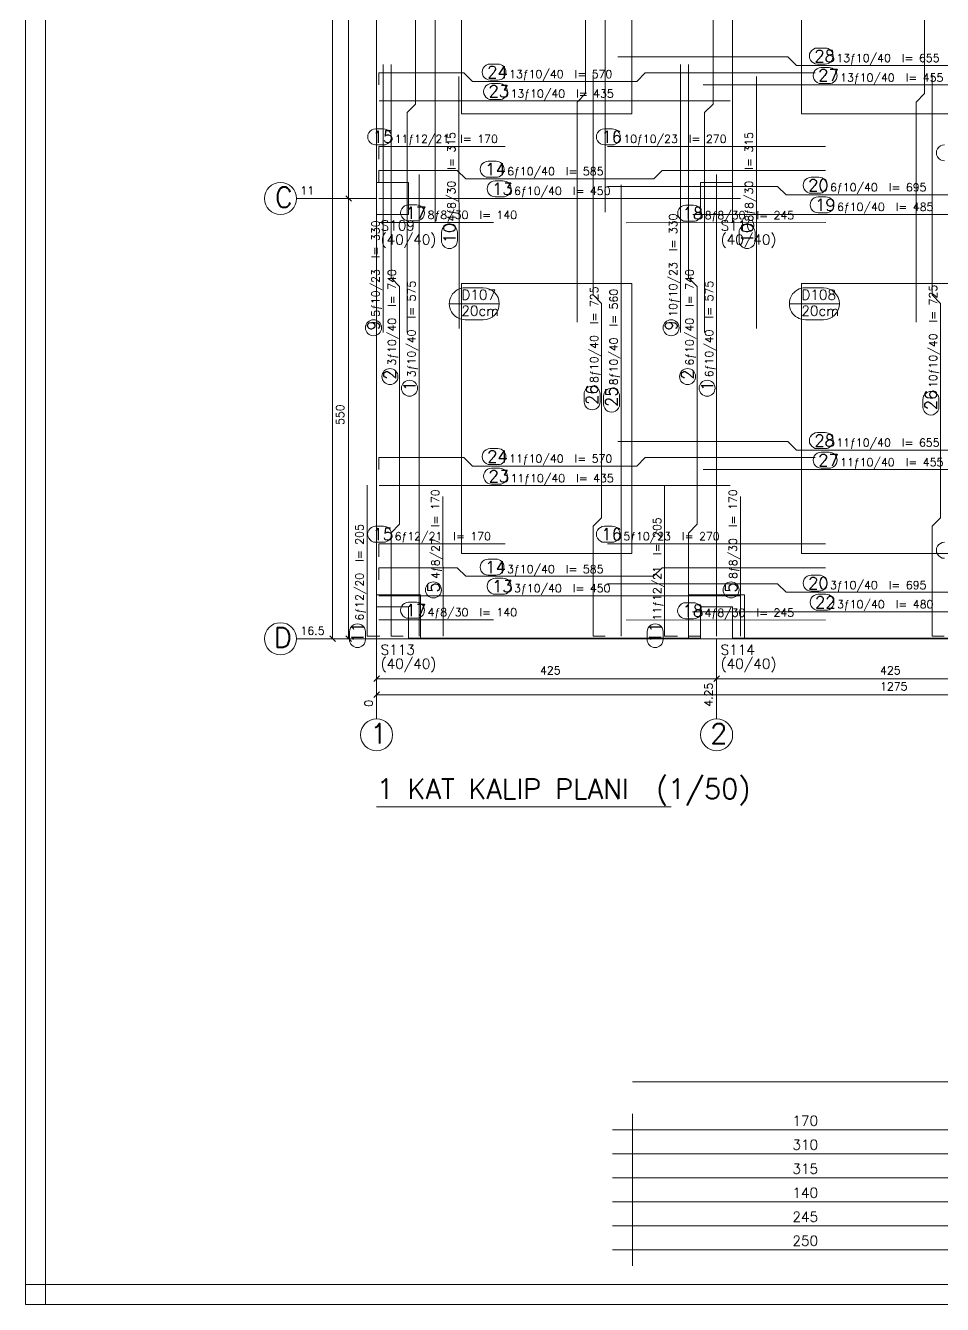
# Model space of a CAD drawing. Header units: inches. Extents: x 0 to 0.664, y 0.28 to 0.841.
# Drawn here: x 0 to 0.2292, y 0.2798 to 0.5993 of the extents above; entities that cross this region are included whole.
import ezdxf

# ---------------------------------------------------------------- set-up
doc = ezdxf.new("R2010")
doc.units = ezdxf.units.IN
doc.header["$MEASUREMENT"] = 0
doc.linetypes.add('CENTER', pattern=[0.006500000000000001, 0.002, -0.001, 0.0005, -0.001, 0.002])
doc.linetypes.add('HIDDEN', pattern=[0.006, 0.002, -0.002, 0.002])
for name, color, linetype, lineweight in [('DONATI', 84, 'Continuous', 0), ('OLCU', 1, 'Continuous', 0), ('PENC2', 1, 'Continuous', 0), ('PENC3', 5, 'Continuous', 0), ('PENC4', 84, 'Continuous', 0), ('PEND2', 1, 'CENTER', 0), ('PENH2', 1, 'HIDDEN', 0)]:
    doc.layers.add(name, color=color, linetype=linetype, lineweight=lineweight)
doc.styles.add('RomanSTA', font='RomanSTA')

msp = doc.modelspace()

# ---------------------------------------------------------------- linework, layer by layer
at = {"layer": 'DONATI'}
for points in [[(0.09536323696374893, 0.5226), (0.09536323696374893, 0.5226), (0.0953630656003952, 0.5776), (0.09748353809118271, 0.5797), (0.0974823459982872, 0.6425), (0.09536273032426834, 0.6446), (0.09536256641149521, 0.6986), (0.09536256641149521, 0.6986)], [(0.1697632372379303, 0.5226), (0.1697632372379303, 0.5226), (0.1697630733251572, 0.5776), (0.1718835383653641, 0.5797), (0.1718823462724686, 0.6425), (0.1697627305984497, 0.6446), (0.1697625666856766, 0.6986), (0.1697625666856766, 0.6986)], [(0.1378923505544662, 0.5252), (0.1378923505544662, 0.5252), (0.1378923356533051, 0.5802), (0.140012800693512, 0.5823), (0.1400119513273239, 0.6399), (0.1378923505544662, 0.642), (0.1378923356533051, 0.6964), (0.1378923356533051, 0.6964)], [(0.2226101011037827, 0.5252), (0.2226101011037827, 0.5252), (0.2226100862026215, 0.5802), (0.2247305512428284, 0.5823), (0.2247297018766403, 0.6399), (0.2226101011037827, 0.642), (0.2226100862026215, 0.6964), (0.2226100862026215, 0.6964)], [(0.1023631319403648, 0.5501), (0.1023631319403648, 0.5501), (0.1023626253008842, 0.6721), (0.1023626253008842, 0.6721)], [(0.1767631322145462, 0.5501), (0.1767631322145462, 0.5501), (0.1767626255750656, 0.6721), (0.1767626255750656, 0.6721)], [(0.1448923200368881, 0.5527), (0.1448923200368881, 0.5527), (0.1448923200368881, 0.6695), (0.1448923200368881, 0.6695)], [(0.1480948925018311, 0.5915), (0.1480948925018311, 0.5915), (0.190594881772995, 0.5915), (0.192717045545578, 0.5893), (0.2377718538045883, 0.5893), (0.2398948818445206, 0.5915), (0.2797448635101318, 0.5915), (0.2797448635101318, 0.5915)], [(0.08936325460672379, 0.5226), (0.08936325460672379, 0.5226), (0.08936304599046707, 0.5896), (0.08936304599046707, 0.5896)], [(0.09436313062906265, 0.4467), (0.09436313062906265, 0.4467), (0.09136313199996948, 0.4467), (0.09136305004358292, 0.4726), (0.09348351508378983, 0.4747), (0.09348234534263611, 0.5341), (0.09136272221803665, 0.5363), (0.09136255830526352, 0.5896), (0.09136255830526352, 0.5896)], [(0.1637632548809052, 0.5226), (0.1637632548809052, 0.5226), (0.1637630462646484, 0.5896), (0.1637630462646484, 0.5896)], [(0.168763130903244, 0.4467), (0.168763130903244, 0.4467), (0.1657631248235703, 0.4467), (0.1657630503177643, 0.4725), (0.1678835153579712, 0.4747), (0.1678823530673981, 0.5341), (0.1657627373933792, 0.5363), (0.1657625734806061, 0.5896), (0.1657625734806061, 0.5896)], [(0.08834882080554962, 0.5845), (0.08834882080554962, 0.5845), (0.08834642916917801, 0.5875), (0.1095964387059212, 0.5875), (0.1117186024785042, 0.5853), (0.1527734100818634, 0.5853), (0.1548964381217957, 0.5875), (0.1973964422941208, 0.5875), (0.1973964422941208, 0.5875)], [(0.1083630248904228, 0.5236), (0.1083630248904228, 0.5236), (0.1083051487803459, 0.5866), (0.1083051487803459, 0.5866)], [(0.1448923349380493, 0.4467), (0.1448923349380493, 0.4467), (0.1418923288583755, 0.4467), (0.1418923288583755, 0.4742), (0.1440127938985825, 0.4763), (0.1440119445323944, 0.5299), (0.1418923437595367, 0.532), (0.1418923288583755, 0.587), (0.1418923288583755, 0.587)], [(0.1827630251646042, 0.5236), (0.1827630251646042, 0.5236), (0.1827051490545273, 0.5866), (0.1827051490545273, 0.5866)], [(0.2296101003885269, 0.4467), (0.2296101003885269, 0.4467), (0.2266100943088531, 0.4467), (0.2266100943088531, 0.4742), (0.2287305593490601, 0.4763), (0.228729709982872, 0.5299), (0.2266101092100143, 0.532), (0.2266100943088531, 0.587), (0.2266100943088531, 0.587)], [(0.1693616062402725, 0.5845), (0.1693616062402725, 0.5845), (0.261161595582962, 0.5845), (0.261161595582962, 0.5845)], [(0.0883631557226181, 0.5805), (0.0883631557226181, 0.5805), (0.1761631667613983, 0.5805), (0.1761631667613983, 0.5805)], [(0.08831211924552917, 0.5659), (0.08831211924552917, 0.5659), (0.08831211924552917, 0.5691), (0.1199171170592308, 0.5691), (0.1199171170592308, 0.5691)], [(0.1454821228981018, 0.5691), (0.1454821228981018, 0.5691), (0.1999821215867996, 0.5691), (0.1999821215867996, 0.5691)], [(0.08832883834838867, 0.5601), (0.08832883834838867, 0.5601), (0.08832644671201706, 0.5631), (0.107931450009346, 0.5631), (0.1100536212325096, 0.561), (0.1570184230804443, 0.561), (0.1591414511203766, 0.5631), (0.1999964565038681, 0.5631), (0.1999964565038681, 0.5631)], [(0.09836310893297195, 0.4467), (0.09836310893297195, 0.4467), (0.09836262464523315, 0.5621), (0.09836262464523315, 0.5621)], [(0.1488923132419586, 0.4467), (0.1488923132419586, 0.4467), (0.1488923132419586, 0.5595), (0.1488923132419586, 0.5595)], [(0.1727631092071533, 0.4467), (0.1727631092071533, 0.4467), (0.1727626323699951, 0.5621), (0.1727626323699951, 0.5621)], [(0.08834317326545715, 0.5561), (0.08834317326545715, 0.5561), (0.1787631809711456, 0.5561), (0.1787631809711456, 0.5561)], [(0.1454979777336121, 0.5591), (0.1454979777336121, 0.5591), (0.187997967004776, 0.5591), (0.1901201456785202, 0.557), (0.2403749525547028, 0.557), (0.242497980594635, 0.5591), (0.2840029895305634, 0.5591), (0.2840029895305634, 0.5591)], [(0.08834550529718399, 0.5501), (0.08834550529718399, 0.5501), (0.1169505044817924, 0.5501), (0.1169505044817924, 0.5501)], [(0.150160551071167, 0.55), (0.150160551071167, 0.55), (0.200015515089035, 0.5501), (0.200015515089035, 0.5501)], [(0.1667647361755371, 0.5521), (0.1667647361755371, 0.5521), (0.2637647390365601, 0.5521), (0.2637647390365601, 0.5521)], [(0.1480948925018311, 0.4954), (0.1480948925018311, 0.4954), (0.190594881772995, 0.4954), (0.192717045545578, 0.4932), (0.2377718538045883, 0.4932), (0.2398948818445206, 0.4954), (0.2797448635101318, 0.4954), (0.2797448635101318, 0.4954)], [(0.08834882080554962, 0.4884), (0.08834882080554962, 0.4884), (0.08834642916917801, 0.4914), (0.1095964387059212, 0.4914), (0.1117186024785042, 0.4892), (0.1527734100818634, 0.4892), (0.1548964381217957, 0.4914), (0.1973964422941208, 0.4914), (0.1973964422941208, 0.4914)], [(0.1693616062402725, 0.4884), (0.1693616062402725, 0.4884), (0.261161595582962, 0.4884), (0.261161595582962, 0.4884)], [(0.08856314420700073, 0.4467), (0.08856314420700073, 0.4467), (0.08536314964294434, 0.4467), (0.08536303043365479, 0.4845), (0.08536303043365479, 0.4845)], [(0.0883631557226181, 0.4844), (0.0883631557226181, 0.4844), (0.1761631667613983, 0.4844), (0.1761631667613983, 0.4844)], [(0.1629631519317627, 0.4467), (0.1629631519317627, 0.4467), (0.1597631424665451, 0.4467), (0.1597630232572556, 0.4845), (0.1597630232572556, 0.4845)], [(0.1043631061911583, 0.4467), (0.1043631061911583, 0.4467), (0.104307733476162, 0.4816), (0.104307733476162, 0.4816)], [(0.1787631064653397, 0.4467), (0.1787631064653397, 0.4467), (0.1787077337503433, 0.4816), (0.1787077337503433, 0.4816)], [(0.08830796182155609, 0.4666), (0.08830796182155609, 0.4666), (0.08830796182155609, 0.4698), (0.1199129596352577, 0.4698), (0.1199129596352577, 0.4698)], [(0.1454779654741287, 0.4698), (0.1454779654741287, 0.4698), (0.1999779641628265, 0.4698), (0.1999779641628265, 0.4698)], [(0.08832468092441559, 0.4608), (0.08832468092441559, 0.4608), (0.08832228928804398, 0.4638), (0.1079272925853729, 0.4638), (0.1100494638085365, 0.4617), (0.1570142656564713, 0.4617), (0.1591372936964035, 0.4638), (0.199992299079895, 0.4638), (0.199992299079895, 0.4638)], [(0.145493820309639, 0.4598), (0.145493820309639, 0.4598), (0.1879938095808029, 0.4598), (0.1901159882545471, 0.4577), (0.2403707951307297, 0.4577), (0.2424938082695007, 0.4598), (0.2839988172054291, 0.4598), (0.2839988172054291, 0.4598)], [(0.08833901584148407, 0.4568), (0.08833901584148407, 0.4568), (0.1787590235471725, 0.4568), (0.1787590235471725, 0.4568)], [(0.0883413553237915, 0.4508), (0.0883413553237915, 0.4508), (0.1169463545084, 0.4508), (0.1169463545084, 0.4508)], [(0.1501563936471939, 0.4507), (0.1501563936471939, 0.4507), (0.200011357665062, 0.4508), (0.200011357665062, 0.4508)], [(0.166760578751564, 0.4528), (0.166760578751564, 0.4528), (0.2637605667114258, 0.4528), (0.2637605667114258, 0.4528)]]:
    msp.add_lwpolyline(points, dxfattribs=at)
at = {"layer": 'OLCU', "linetype": 'Continuous'}
for p, q in [((0.07674315571784973, 0.7761), (0.07674315571784973, 0.4461)), ((0.08074315637350082, 0.6661), (0.08074315637350082, 0.5561)), ((0.1979372650384903, 0.5937), (0.1998872756958008, 0.5937)), ((0.1161388382315636, 0.5897), (0.1180888414382935, 0.5897)), ((0.197934091091156, 0.5897), (0.1998840868473053, 0.5897)), ((0.1989008635282516, 0.5888), (0.2008508741855621, 0.5888)), ((0.1161356493830681, 0.5857), (0.118085652589798, 0.5857)), ((0.116502434015274, 0.5848), (0.1184524372220039, 0.5848)), ((0.1988976895809174, 0.5848), (0.2008476853370667, 0.5848)), ((0.1164992451667786, 0.5808), (0.1184492483735085, 0.5808)), ((0.08752138912677765, 0.5735), (0.08947139233350754, 0.5735)), ((0.1446913927793503, 0.5735), (0.1466414034366608, 0.5735)), ((0.08751820027828217, 0.5695), (0.08946820348501205, 0.5695)), ((0.144688218832016, 0.5695), (0.1466382145881653, 0.5695)), ((0.115655854344368, 0.5654), (0.1176058575510979, 0.5654)), ((0.1156526654958725, 0.5614), (0.1176026687026024, 0.5614)), ((0.1173994466662407, 0.5605), (0.1193494498729706, 0.5605)), ((0.1963803619146347, 0.5614), (0.198330357670784, 0.5614)), ((0.08224315941333771, 0.5561), (0.07774315774440765, 0.5561)), ((0.08145040273666382, 0.5554), (0.08003761619329453, 0.5568)), ((0.08074315637350082, 0.5561), (0.08074315637350082, 0.4461)), ((0.1173962578177452, 0.5565), (0.1193462610244751, 0.5565)), ((0.1963772028684616, 0.5574), (0.1983271986246109, 0.5574)), ((0.1981239765882492, 0.5565), (0.2000739723443985, 0.5565)), ((0.09576652944087982, 0.5545), (0.09771653264760971, 0.5545)), ((0.1650150567293167, 0.5544), (0.166965052485466, 0.5544)), ((0.09576334059238434, 0.5505), (0.09771334379911423, 0.5505)), ((0.1650155186653137, 0.5504), (0.166965514421463, 0.5504)), ((0.1981208175420761, 0.5525), (0.2000708132982254, 0.5525)), ((0.1039545685052872, 0.5456), (0.1039527803659439, 0.5476)), ((0.1079545691609383, 0.5456), (0.107952781021595, 0.5476)), ((0.1783545762300491, 0.5456), (0.1783527731895447, 0.5476)), ((0.1823545694351196, 0.5456), (0.1823527812957764, 0.5476)), ((0.1396237462759018, 0.5053), (0.1396237313747406, 0.5072)), ((0.1436237394809723, 0.5053), (0.1436237394809723, 0.5072)), ((0.144504114985466, 0.5047), (0.1445041000843048, 0.5067)), ((0.1485041081905365, 0.5047), (0.1485041081905365, 0.5067)), ((0.2243415117263794, 0.504), (0.2243414968252182, 0.5059)), ((0.2283415049314499, 0.504), (0.2283415049314499, 0.5059)), ((0.1979372650384903, 0.4976), (0.1998872756958008, 0.4976)), ((0.1161388382315636, 0.4936), (0.1180888414382935, 0.4936)), ((0.197934091091156, 0.4936), (0.1998840868473053, 0.4936)), ((0.1989008635282516, 0.4927), (0.2008508741855621, 0.4927)), ((0.1161356493830681, 0.4896), (0.118085652589798, 0.4896)), ((0.116502434015274, 0.4887), (0.1184524372220039, 0.4887)), ((0.1988976895809174, 0.4887), (0.2008476853370667, 0.4887)), ((0.1164992451667786, 0.4847), (0.1184492483735085, 0.4847)), ((0.08751723170280457, 0.4742), (0.08946723490953445, 0.4742)), ((0.1446872353553772, 0.4742), (0.1466372460126877, 0.4742)), ((0.08751404285430908, 0.4702), (0.08946404606103897, 0.4702)), ((0.1446840614080429, 0.4702), (0.1466340571641922, 0.4702)), ((0.1156516969203949, 0.466), (0.1176017001271248, 0.466)), ((0.1156485080718994, 0.462), (0.1175985112786293, 0.462)), ((0.1173952892422676, 0.4612), (0.1193452924489975, 0.4612)), ((0.1963761895895004, 0.462), (0.1983261853456497, 0.462)), ((0.1173921003937721, 0.4572), (0.119342103600502, 0.4572)), ((0.1963730305433273, 0.458), (0.1983230262994766, 0.458)), ((0.1981198191642761, 0.4572), (0.2000698149204254, 0.4572)), ((0.09576237946748734, 0.4552), (0.09771238267421722, 0.4552)), ((0.1650108993053436, 0.4551), (0.1669608950614929, 0.4551)), ((0.09575919061899185, 0.4512), (0.09770919382572174, 0.4512)), ((0.1650113612413406, 0.4511), (0.1669613569974899, 0.4511)), ((0.198116660118103, 0.4532), (0.2000666558742523, 0.4532)), ((0.08097492903470993, 0.4459), (0.08097492158412933, 0.4478)), ((0.08497492969036102, 0.4459), (0.08497491478919983, 0.4478)), ((0.1553749293088913, 0.4459), (0.1553749144077301, 0.4478)), ((0.1593749225139618, 0.4459), (0.1593749225139618, 0.4478)), ((0.07824315875768661, 0.4461), (0.07374315708875656, 0.4461)), ((0.07745040208101273, 0.4454), (0.07603761553764343, 0.4468)), ((0.08224315941333771, 0.4461), (0.07774315774440765, 0.4461)), ((0.08145040273666382, 0.4454), (0.08003761619329453, 0.4468)), ((0.08776319026947021, 0.4346), (0.0877632275223732, 0.4391)), ((0.1727631837129593, 0.4346), (0.1727632135152817, 0.4391)), ((0.0870562270283699, 0.4354), (0.08847185969352722, 0.4368)), ((0.08776314556598663, 0.4306), (0.08776318281888962, 0.4351)), ((0.08776319026947021, 0.4361), (0.1727631837129593, 0.4361)), ((0.1720562130212784, 0.4354), (0.1734718531370163, 0.4368)), ((0.1727631837129593, 0.4361), (0.2577631771564484, 0.4361)), ((0.08705618232488632, 0.4314), (0.08847182244062424, 0.4328)), ((0.08776315301656723, 0.4321), (0.3427631556987762, 0.4321))]:
    msp.add_line(p, q, dxfattribs=at)
at = {"layer": 'PENC2', "linetype": 'Continuous'}
for p, q in [((0.1099298223853111, 0.5338), (0.1144298240542412, 0.5338)), ((0.1949298232793808, 0.5338), (0.1994298249483109, 0.5338)), ((0.10592982172966, 0.5298), (0.1184298247098923, 0.5298)), ((0.1909298300743103, 0.5298), (0.2034298330545425, 0.5298)), ((0.1099298223853111, 0.5258), (0.1144298240542412, 0.5258)), ((0.1949298232793808, 0.5258), (0.1994298249483109, 0.5258)), ((0.1516993792806571, 0.3274099934470237), (0.1516993792806571, 0.2894099934470237)), ((0.1466993840490287, 0.3234099934470237), (0.2716994436536735, 0.3234099934470237)), ((0.1466993840490287, 0.3174099934470237), (0.2716994436536735, 0.3174099934470237)), ((0.1466993840490287, 0.3114099934470237), (0.2716994436536735, 0.3114099934470237)), ((0.1466993840490287, 0.3054099934470237), (0.2716994436536735, 0.3054099934470237)), ((0.1466993840490287, 0.2994099934470237), (0.2716994436536735, 0.2994099934470237)), ((0.1466993840490287, 0.2934099934470237), (0.2716994436536735, 0.2934099934470237))]:
    msp.add_line(p, q, dxfattribs=at)
at = {"layer": 'PENC2'}
for centre in [(0.08697820454835892, 0.5238), (0.1613782197237015, 0.5238), (0.09109736979007721, 0.5116), (0.1654973775148392, 0.5116), (0.09597774595022202, 0.5087), (0.1703777611255646, 0.5087), (0.1019596382975578, 0.4583), (0.1763596385717392, 0.4583)]:
    msp.add_circle(centre, 0.002000000094994903, dxfattribs=at)
for centre, radius, start, end in [((0.1979356855154037, 0.5917), 0.002000000094994903, 90.00122447294544, 270.0036734188363), ((0.199885681271553, 0.5917), 0.002000000094994903, 270.0036734188363, 90.00122447294544), ((0.1161372438073158, 0.5877), 0.002000000094994903, 90.00122447294544, 270.0036734188363), ((0.1180872470140457, 0.5877), 0.002000000094994903, 270.0036734188363, 90.00122447294544), ((0.1988992840051651, 0.5868), 0.002000000094994903, 90.00122447294544, 270.0036734188363), ((0.2008492797613144, 0.5868), 0.002000000094994903, 270.0036734188363, 90.00122447294544), ((0.1165008395910263, 0.5828), 0.002000000094994903, 90.00122447294544, 270.0036734188363), ((0.1184508427977562, 0.5828), 0.002000000094994903, 270.0036734188363, 90.00122447294544), ((0.08751979470252991, 0.5715), 0.002000000094994903, 90.00122447294544, 270.0036734188363), ((0.0894697979092598, 0.5715), 0.002000000094994903, 270.0036734188363, 90.00122447294544), ((0.1446898132562637, 0.5715), 0.002000000094994903, 90.00122447294544, 270.0036734188363), ((0.146639809012413, 0.5715), 0.002000000094994903, 270.0036734188363, 90.00122447294544), ((0.2296912670135498, 0.5675), 0.002000000094994903, 90.001560170872, 270.0040091167629), ((0.1156542599201202, 0.5634), 0.002000000094994903, 90.00122447294544, 270.0036734188363), ((0.1176042631268501, 0.5634), 0.002000000094994903, 270.0036734188363, 90.00122447294544), ((0.117397852241993, 0.5585), 0.002000000094994903, 90.00122447294544, 270.0036734188363), ((0.1193478554487228, 0.5585), 0.002000000094994903, 270.0036734188363, 90.00122447294544), ((0.1963787823915482, 0.5594), 0.002000000094994903, 90.001560170872, 270.0040091167629), ((0.1983287781476974, 0.5594), 0.002000000094994903, 270.0040091167629, 90.001560170872), ((0.1981223970651627, 0.5545), 0.002000000094994903, 90.001560170872, 270.0040091167629), ((0.200072392821312, 0.5545), 0.002000000094994903, 270.0040091167629, 90.001560170872), ((0.09576493501663208, 0.5525), 0.002000000094994903, 90.00122447294544, 270.0036734188363), ((0.09771493822336197, 0.5525), 0.002000000094994903, 270.0036734188363, 90.00122447294544), ((0.1650152951478958, 0.5524), 0.002000000094994903, 90.05356283149683, 270.0560117773878), ((0.1669652909040451, 0.5524), 0.002000000094994903, 270.0560117773878, 90.05356283149683), ((0.1059527769684792, 0.5476), 0.002000000094994903, 0.05255198450466989, 180.0550009303956), ((0.1803527772426605, 0.5476), 0.002000000094994903, 0.05255198450466989, 180.0550009303956), ((0.105954572558403, 0.5456), 0.002000000094994903, 180.0550009303956, 0.05255198450466989), ((0.1803545653820038, 0.5456), 0.002000000094994903, 180.0550009303956, 0.05255198450466989), ((0.1099298223853111, 0.5298), 0.004000000189989805, 90.00122447294544, 270.0036734188363), ((0.1144298240542412, 0.5298), 0.004000000189989805, 270.0036734188363, 90.00122447294544), ((0.1949298232793808, 0.5298), 0.004000000189989805, 90.00122447294544, 270.0036734188363), ((0.1994298249483109, 0.5298), 0.004000000189989805, 270.0036734188363, 90.00122447294544), ((0.1416237354278564, 0.5072), 0.002000000094994903, 0.004897891780918011, 180.0024489458909), ((0.1465041041374207, 0.5067), 0.002000000094994903, 0.004897891780918011, 180.0024489458909), ((0.1416237354278564, 0.5053), 0.002000000094994903, 180.0024489458909, 0.004897891780918011), ((0.226341500878334, 0.5059), 0.002000000094994903, 0.004897891780918011, 180.0024489458909), ((0.1465041041374207, 0.5047), 0.002000000094994903, 180.0024489458909, 0.004897891780918011), ((0.226341500878334, 0.504), 0.002000000094994903, 180.0024489458909, 0.004897891780918011), ((0.1979356855154037, 0.4956), 0.002000000094994903, 90.00122447294544, 270.0036734188363), ((0.199885681271553, 0.4956), 0.002000000094994903, 270.0036734188363, 90.00122447294544), ((0.1161372438073158, 0.4916), 0.002000000094994903, 90.00122447294544, 270.0036734188363), ((0.1180872470140457, 0.4916), 0.002000000094994903, 270.0036734188363, 90.00122447294544), ((0.1988992840051651, 0.4907), 0.002000000094994903, 90.00122447294544, 270.0036734188363), ((0.2008492797613144, 0.4907), 0.002000000094994903, 270.0036734188363, 90.00122447294544), ((0.1165008395910263, 0.4867), 0.002000000094994903, 90.00122447294544, 270.0036734188363), ((0.1184508427977562, 0.4867), 0.002000000094994903, 270.0036734188363, 90.00122447294544), ((0.08751563727855682, 0.4722), 0.002000000094994903, 90.00122447294544, 270.0036734188363), ((0.08946564048528671, 0.4722), 0.002000000094994903, 270.0036734188363, 90.00122447294544), ((0.1446856558322906, 0.4722), 0.002000000094994903, 90.00122447294544, 270.0036734188363), ((0.1466356515884399, 0.4722), 0.002000000094994903, 270.0036734188363, 90.00122447294544), ((0.2296871095895767, 0.4682), 0.002000000094994903, 90.00154491187534, 270.0039785987695), ((0.1156501024961472, 0.464), 0.002000000094994903, 90.00122447294544, 270.0036734188363), ((0.117600105702877, 0.464), 0.002000000094994903, 270.0036734188363, 90.00122447294544), ((0.1173936948180199, 0.4592), 0.002000000094994903, 90.00122447294544, 270.0036734188363), ((0.1193436980247498, 0.4592), 0.002000000094994903, 270.0036734188363, 90.00122447294544), ((0.1963746100664139, 0.46), 0.002000000094994903, 90.00154491187534, 270.0039785987695), ((0.1983246058225632, 0.46), 0.002000000094994903, 270.0039785987695, 90.00154491187534), ((0.1981182396411896, 0.4552), 0.002000000094994903, 90.00154491187534, 270.0039785987695), ((0.2000682353973389, 0.4552), 0.002000000094994903, 270.0039785987695, 90.00154491187534), ((0.0957607850432396, 0.4532), 0.002000000094994903, 90.00122447294544, 270.0036734188363), ((0.09771078824996948, 0.4532), 0.002000000094994903, 270.0036734188363, 90.00122447294544), ((0.1650111228227615, 0.4531), 0.002000000094994903, 90.05359334949016, 270.056042295381), ((0.166961133480072, 0.4531), 0.002000000094994903, 270.056042295381, 90.05359334949016), ((0.08297491818666458, 0.4478), 0.002000000094994903, 0.000183107959946585, 180.0026167948542), ((0.1573749184608459, 0.4478), 0.002000000094994903, 0.0001525899666221541, 180.0026015358575), ((0.08297492563724518, 0.4459), 0.002000000094994903, 180.0026167948542, 0.000183107959946585), ((0.1573749333620071, 0.4459), 0.002000000094994903, 180.0026015358575, 0.0001525899666221541)]:
    msp.add_arc(centre, radius, start, end, dxfattribs=at)
at = {"layer": 'PENC3', "linetype": 'Continuous'}
for p, q in [((-0, 0.2797588273841037), (-0, 0.8403)), ((0.004999999888241291, 0.2797588273841037), (0.004999999888241291, 0.8403)), ((0.08776316046714783, 0.6661), (0.08776316046714783, 0.5561)), ((0.08776316046714783, 0.5561), (0.08776316046714783, 0.4461)), ((0.08776316046714783, 0.4571), (0.09874315559864044, 0.4571)), ((0.08776316046714783, 0.4571), (0.09874315559864044, 0.4571)), ((0.09874315559864044, 0.4571), (0.09874315559864044, 0.4461)), ((0.09874315559864044, 0.4571), (0.09874315559864044, 0.4461)), ((0.1657631546258926, 0.4571), (0.1797631531953812, 0.4571)), ((0.1657631546258926, 0.4461), (0.1657631546258926, 0.4571)), ((0.1657631546258926, 0.4571), (0.1797631531953812, 0.4571)), ((0.1657631546258926, 0.4461), (0.1657631546258926, 0.4571)), ((0.1797631531953812, 0.4571), (0.1797631531953812, 0.4461)), ((0.1797631531953812, 0.4571), (0.1797631531953812, 0.4461)), ((0.08776316046714783, 0.4461), (0.1727631539106369, 0.4461)), ((0.1727631539106369, 0.4461), (0.257763147354126, 0.4461)), ((-8.881784197001252e-16, 0.2847588273841037), (0.663675101291378, 0.2847588273841037)), ((-8.881784197001252e-16, 0.2797588273841037), (0.6636751012913779, 0.2797588273841037))]:
    msp.add_line(p, q, dxfattribs=at)
at = {"layer": 'PENC3'}
for centre in [(0.06374315917491913, 0.5561), (0.06374315917491913, 0.4461), (0.08776316046714783, 0.4221), (0.1727631539106369, 0.4221)]:
    msp.add_circle(centre, 0.004000000189989805, dxfattribs=at)
at = {"layer": 'PENC4', "linetype": 'Continuous'}
for p, q in [((0.08774315565824509, 0.5601), (0.09574315696954727, 0.5601)), ((0.08774315565824509, 0.5601), (0.08774315565824509, 0.5521)), ((0.09574315696954727, 0.5601), (0.09574315696954727, 0.5521)), ((0.1687631607055664, 0.5601), (0.1767631471157074, 0.5601)), ((0.1687631607055664, 0.5601), (0.1687631607055664, 0.5521)), ((0.1767631471157074, 0.5601), (0.1767631471157074, 0.5521)), ((0.08774315565824509, 0.5521), (0.09574315696954727, 0.5521)), ((0.1687631607055664, 0.5521), (0.1767631471157074, 0.5521)), ((0.08774315565824509, 0.4541), (0.09574315696954727, 0.4541)), ((0.08774315565824509, 0.4541), (0.08774315565824509, 0.4461)), ((0.09574315696954727, 0.4541), (0.09574315696954727, 0.4461)), ((0.1687631607055664, 0.4541), (0.1767631471157074, 0.4541)), ((0.1687631607055664, 0.4541), (0.1687631607055664, 0.4461)), ((0.1767631471157074, 0.4541), (0.1767631471157074, 0.4461)), ((0.08774315565824509, 0.4461), (0.09574315696954727, 0.4461)), ((0.1687631607055664, 0.4461), (0.1767631471157074, 0.4461)), ((0.08776316046714783, 0.4041), (0.161406010389328, 0.4041)), ((0.1516993792806571, 0.3354099934470237), (0.2516994627271598, 0.3354099934470237))]:
    msp.add_line(p, q, dxfattribs=at)
at = {"layer": 'PEND2', "linetype": 'CENTER'}
for p, q in [((0.06774315983057022, 0.5561), (0.08776316046714783, 0.5561)), ((0.06774315983057022, 0.4461), (0.08776316046714783, 0.4461)), ((0.08776316046714783, 0.4261), (0.08776316046714783, 0.4461)), ((0.1727631539106369, 0.4261), (0.1727631539106369, 0.4461))]:
    msp.add_line(p, q, dxfattribs=at)
at = {"layer": 'PENH2', "linetype": 'HIDDEN'}
for p, q in [((0.08774315565824509, 0.6621), (0.08774315565824509, 0.5601)), ((0.1089631542563438, 0.6449), (0.1089631542563438, 0.5773)), ((0.1515631526708603, 0.6449), (0.1515631526708603, 0.5773)), ((0.1939631551504135, 0.6449), (0.1939631551504135, 0.5773)), ((0.1089631542563438, 0.5773), (0.1515631526708603, 0.5773)), ((0.1939631551504135, 0.5773), (0.2365631610155106, 0.5773)), ((0.08774315565824509, 0.5521), (0.08774315565824509, 0.4541)), ((0.1089631542563438, 0.5349), (0.1089631542563438, 0.4674)), ((0.1089631542563438, 0.5349), (0.1515631526708603, 0.5349)), ((0.1515631526708603, 0.5349), (0.1515631526708603, 0.4674)), ((0.1939631551504135, 0.5349), (0.1939631551504135, 0.4674)), ((0.1939631551504135, 0.5349), (0.2365631610155106, 0.5349)), ((0.1089631542563438, 0.4674), (0.1515631526708603, 0.4674)), ((0.1939631551504135, 0.4674), (0.2365631610155106, 0.4674)), ((0.09574315696954727, 0.4462), (0.1687631607055664, 0.4462)), ((0.1767631471157074, 0.4462), (0.2537631690502167, 0.4462))]:
    msp.add_line(p, q, dxfattribs=at)

# ---------------------------------------------------------------- texts
at = {"layer": 'DONATI', "style": 'RomanSTA'}
for s, p in [('& 1- .2- 1- 3.72- 3.72', (0.1693616062402725, 0.5845)), ('& 1- .2- 1- 0- 4.25', (0.0883631557226181, 0.5805)), ('& 1- .2- 1- 0- 4.25', (0.08834317326545715, 0.5561)), ('& 2- .2- 1- 0- 0', (0.08834550529718399, 0.5501)), ('& 1- .2- 1- 5.301- 5.301', (0.1023631319403648, 0.5501)), ('& 1- .2- 1- 4.968- 5.378', (0.1448923200368881, 0.5527)), ('& 2- .2- 1- 0- 0', (0.150160551071167, 0.55)), ('& 1- .2- 1- 4.051- 4.051', (0.1667647361755371, 0.5521)), ('& 1- .2- 1- 5.301- 5.301', (0.1767631322145462, 0.5501)), ('& 2- .2- 1- 0- 0', (0.1083630248904228, 0.5236)), ('& 2- .2- 1- 0- 0', (0.1827630251646042, 0.5236)), ('& 1- .2- 1- 3.72- 3.72', (0.1693616062402725, 0.4884)), ('& 1- .2- 1- 0- 4.25', (0.0883631557226181, 0.4844)), ('& 1- .2- 1- 0- 4.25', (0.08833901584148407, 0.4568)), ('& 2- .2- 1- 0- 0', (0.0883413553237915, 0.4508)), ('& 2- .2- 1- 0- 0', (0.1501563936471939, 0.4507)), ('& 1- .2- 1- 4.051- 4.051', (0.166760578751564, 0.4528)), ('& 1- .2- 1- 0- 5.5', (0.09836310893297195, 0.4467)), ('& 2- .2- 1- 0- 0', (0.1043631061911583, 0.4467)), ('& 1- .2- 1- 0- 5.5', (0.1488923132419586, 0.4467)), ('& 1- .2- 1- 0- 5.5', (0.1727631092071533, 0.4467)), ('& 2- .2- 1- 0- 0', (0.1787631064653397, 0.4467))]:
    msp.add_text(s, height=9.999999747378752e-09, dxfattribs=at).set_placement(p)
at = {"layer": 'OLCU', "style": 'RomanSTA'}
msp.add_text('550', height=0.002, rotation=90.00122447294544, dxfattribs=at).set_placement((0.07963307946920395, 0.4995))
for s, p in [('425', (0.128599539399147, 0.4372)), ('425', (0.2135995328426361, 0.4372)), ('1275', (0.2135995030403137, 0.4332))]:
    msp.add_text(s, height=0.002, dxfattribs=at).set_placement(p)
at = {"layer": 'PENC2', "style": 'RomanSTA'}
for s, height, p in [('  13ƒ10/40  l= 655', 0.002, (0.1999344825744629, 0.5902)), ('  13ƒ10/40  l= 570', 0.002, (0.1181360483169556, 0.5862)), ('  13ƒ10/40  l= 455', 0.002, (0.2008980810642242, 0.5853)), ('  13ƒ10/40  l= 435', 0.002, (0.118499644100666, 0.5813)), ('  11ƒ12/21  l= 170', 0.002, (0.08951859921216965, 0.57)), ('  10ƒ10/23  l= 270', 0.002, (0.1466886103153229, 0.57)), ('  6ƒ10/40  l= 585', 0.002, (0.11765306442976, 0.5619)), ('  6ƒ10/40  l= 450', 0.002, (0.1193966567516327, 0.557)), ('11', 0.002, (0.06874315440654755, 0.5571)), ('  8ƒ8/30  l= 140', 0.002, (0.09776373952627182, 0.551)), ('  11ƒ10/40  l= 655', 0.002, (0.1999344825744629, 0.4941)), ('  11ƒ10/40  l= 570', 0.002, (0.1181360483169556, 0.4901)), ('  11ƒ10/40  l= 455', 0.002, (0.2008980810642242, 0.4892)), ('  11ƒ10/40  l= 435', 0.002, (0.118499644100666, 0.4852)), ('  6ƒ12/21  l= 170', 0.002, (0.08951444178819656, 0.4707)), ('  5ƒ10/23  l= 270', 0.002, (0.1466844528913498, 0.4707)), ('  3ƒ10/40  l= 585', 0.002, (0.1176489070057869, 0.4625)), ('  3ƒ10/40  l= 450', 0.002, (0.1193924993276596, 0.4577)), ('  4ƒ8/30  l= 140', 0.002, (0.09775958955287933, 0.4517)), ('16.5', 0.002, (0.06874315440654755, 0.4471)), ('170', 0.0025, (0.1916994007383293, 0.3244099934470237)), ('310', 0.0025, (0.1916994007383293, 0.3184099934470237)), ('315', 0.0025, (0.1916994007383293, 0.3124099934470237)), ('140', 0.0025, (0.1916994007383293, 0.3064099934470237)), ('245', 0.0025, (0.1916994007383293, 0.3004099934470237)), ('250', 0.0025, (0.1916994007383293, 0.2944099934470237))]:
    msp.add_text(s, height=height, dxfattribs=at).set_placement(p)
for s, rotation, p in [('  4ƒ8/30  l= 315', 90.05378408694844, (0.1074559167027473, 0.5476)), ('  8ƒ8/30  l= 315', 90.05378408694844, (0.1818559169769287, 0.5476)), ('  6ƒ10/40  l= 695', 0.0003344728423659676, (0.1983775943517685, 0.5579)), ('  8ƒ8/30  l= 245', 0.05233519573690516, (0.1670154631137848, 0.5509)), ('  6ƒ10/40  l= 485', 0.0003344728423659676, (0.200121209025383, 0.553)), ('  5ƒ10/23  l= 330', 90.0013846924104, (0.0884782075881958, 0.5238)), ('  10ƒ10/23  l= 330', 90.0013846924104, (0.1628782153129578, 0.5238)), ('  3ƒ10/40  l= 740', 90.00139232190872, (0.09259737282991409, 0.5116)), ('  6ƒ10/40  l= 740', 90.0013846924104, (0.1669973731040955, 0.5116)), ('  3ƒ10/40  l= 575', 90.00139232190872, (0.0974777489900589, 0.5087)), ('  8ƒ10/40  l= 725', 90.00122447294544, (0.1431269198656082, 0.5073)), ('  6ƒ10/40  l= 575', 90.0013846924104, (0.1718777567148209, 0.5087)), ('  10ƒ10/40  l= 725', 90.00122447294544, (0.2278446853160858, 0.506)), ('  8ƒ10/40  l= 560', 90.00122447294544, (0.1480072885751724, 0.5067)), ('  4ƒ8/27  l= 170', 90.09217572255058, (0.1034596413373947, 0.4583)), ('  8ƒ8/30  l= 170', 90.09217572255058, (0.1778596341609955, 0.4583)), ('  11ƒ12/21  l= 205', 90.0013846924104, (0.1588781028985977, 0.4479)), ('  6ƒ12/20  l= 205', 90.00139232190872, (0.08447810262441635, 0.4479)), ('  3ƒ10/40  l= 695', 0.0003168690637020826, (0.1983734220266342, 0.4585)), ('  4ƒ8/30  l= 245', 0.05236944652189355, (0.1670113056898117, 0.4516)), ('  3ƒ10/40  l= 480', 0.0003168690637020826, (0.2001170516014099, 0.4537)), ('4.25', 90.00122447294544, (0.171763151884079, 0.4291)), ('0', 90.00122447294544, (0.0867631584405899, 0.4291))]:
    msp.add_text(s, height=0.002, rotation=rotation, dxfattribs=at).set_placement(p)
at = {"layer": 'PENC3', "style": 'RomanSTA'}
for s, p in [('S109', (0.08876315504312515, 0.5481)), ('S110', (0.1737631559371948, 0.5481)), ('(40/40)', (0.08876315504312515, 0.5446)), ('(40/40)', (0.1737631559371948, 0.5446)), ('D107', (0.1089298278093338, 0.5308)), ('D108', (0.1939298212528229, 0.5308)), ('20cm', (0.1089298278093338, 0.5268)), ('20cm', (0.1939298212528229, 0.5268)), ('S113', (0.08876315504312515, 0.4421)), ('S114', (0.1737631559371948, 0.4421)), ('(40/40)', (0.08876315504312515, 0.4386)), ('(40/40)', (0.1737631559371948, 0.4386))]:
    msp.add_text(s, height=0.0025, dxfattribs=at).set_placement(p)
at = {"layer": 'PENC4', "style": 'RomanSTA'}
for s, height, p in [('28', 0.003, (0.1971844881772995, 0.5902)), ('24', 0.003, (0.1153860539197922, 0.5862)), ('27', 0.003, (0.1981480866670609, 0.5854)), ('23', 0.003, (0.1157496497035027, 0.5814)), ('15', 0.003, (0.08676860481500626, 0.57)), ('16', 0.003, (0.1439386159181595, 0.57)), ('14', 0.003, (0.1149030700325966, 0.5619)), ('13', 0.003, (0.1166466623544693, 0.557)), ('C', 0.005, (0.06230506300926208, 0.5539)), ('17', 0.003, (0.09501374512910843, 0.551)), ('28', 0.003, (0.1971844881772995, 0.4941)), ('24', 0.003, (0.1153860539197922, 0.4901)), ('27', 0.003, (0.1981480866670609, 0.4892)), ('23', 0.003, (0.1157496497035027, 0.4852)), ('15', 0.003, (0.08676444739103317, 0.4707)), ('16', 0.003, (0.1439344584941864, 0.4707)), ('14', 0.003, (0.1148989126086235, 0.4625)), ('13', 0.003, (0.1166425049304962, 0.4577)), ('17', 0.003, (0.09500959515571594, 0.4517)), ('D', 0.005, (0.06201696768403053, 0.4439)), ('1', 0.005, (0.08615006506443024, 0.4199)), ('2', 0.005, (0.171141728758812, 0.4199)), ('1 KAT KALIP PLANI  (1/50)', 0.005, (0.08776316046714783, 0.4061))]:
    msp.add_text(s, height=height, dxfattribs=at).set_placement(p)
for s, rotation, p in [('20', 0.0003344728423659676, (0.1956275999546051, 0.5579)), ('18', 0.05233519573690516, (0.1642654687166214, 0.5509)), ('19', 0.0003344728423659676, (0.1973712146282196, 0.553)), ('10', 90.05378408694844, (0.1074540689587593, 0.5449)), ('10', 90.05378408694844, (0.1818540692329407, 0.5449)), ('9', 90.0013846924104, (0.08847701549530029, 0.5231)), ('9', 90.0013846924104, (0.1628770232200623, 0.5231)), ('2', 90.00139232190872, (0.09259618073701859, 0.5108)), ('2', 90.0013846924104, (0.1669961810112, 0.5108)), ('1', 90.00139232190872, (0.09747655689716339, 0.508)), ('26', 90.00122447294544, (0.1431225389242172, 0.5045)), ('25', 90.00122447294544, (0.1480029076337814, 0.504)), ('1', 90.0013846924104, (0.1718765646219254, 0.508)), ('26', 90.00122447294544, (0.2278403043746948, 0.5032)), ('20', 0.0003168690637020826, (0.1956234276294708, 0.4585)), ('5', 90.09217572255058, (0.1034596413373947, 0.4576)), ('5', 90.09217572255058, (0.1778596341609955, 0.4576)), ('18', 0.05236944652189355, (0.1642613112926483, 0.4516)), ('22', 0.0003168690637020826, (0.1973670572042465, 0.4537)), ('11', 90.00139232190872, (0.08447373658418655, 0.4451)), ('11', 90.0013846924104, (0.1588737368583679, 0.4451))]:
    msp.add_text(s, height=0.003, rotation=rotation, dxfattribs=at).set_placement(p)

doc.saveas('drawing.dxf')
